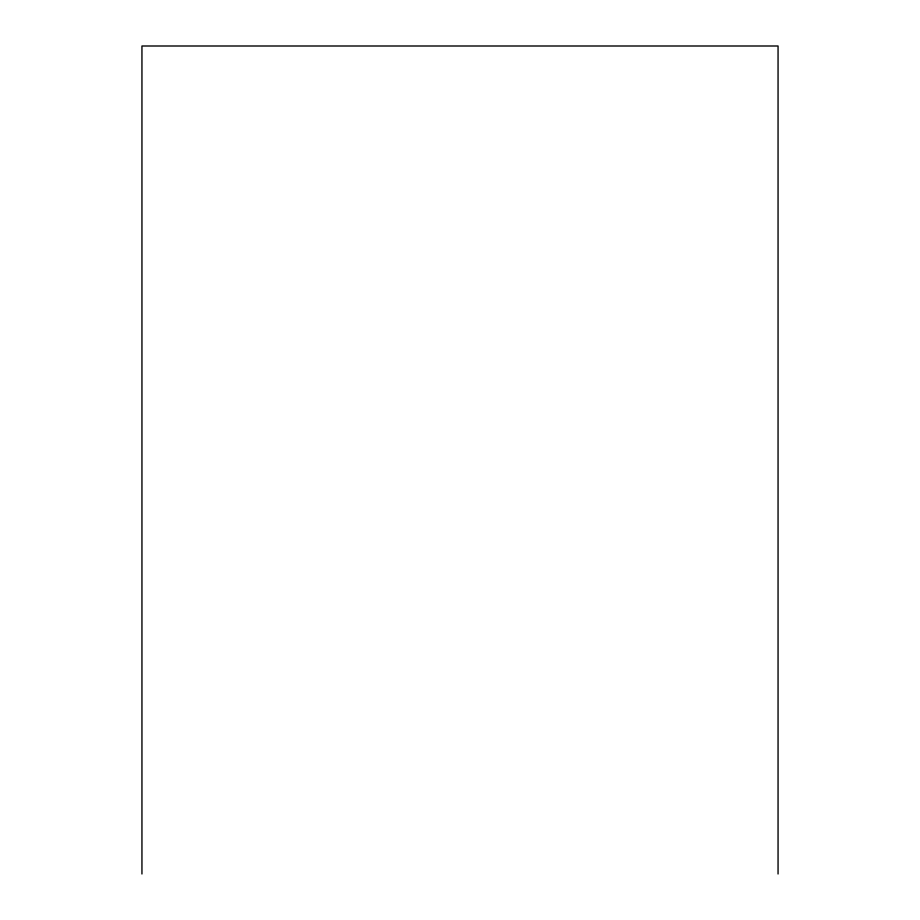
<?xml version="1.0" encoding="UTF-8"?>
<svg xmlns="http://www.w3.org/2000/svg" width="920" height="920" viewBox="0 0 920 920"><rect width="100%" height="100%" fill="white"/><g stroke="black" fill="none" stroke-linecap="round" stroke-linejoin="round"><path stroke-width="1.38" d="M778.056 874L778.056 46L141.945 46L141.945 874"/></g></svg>
